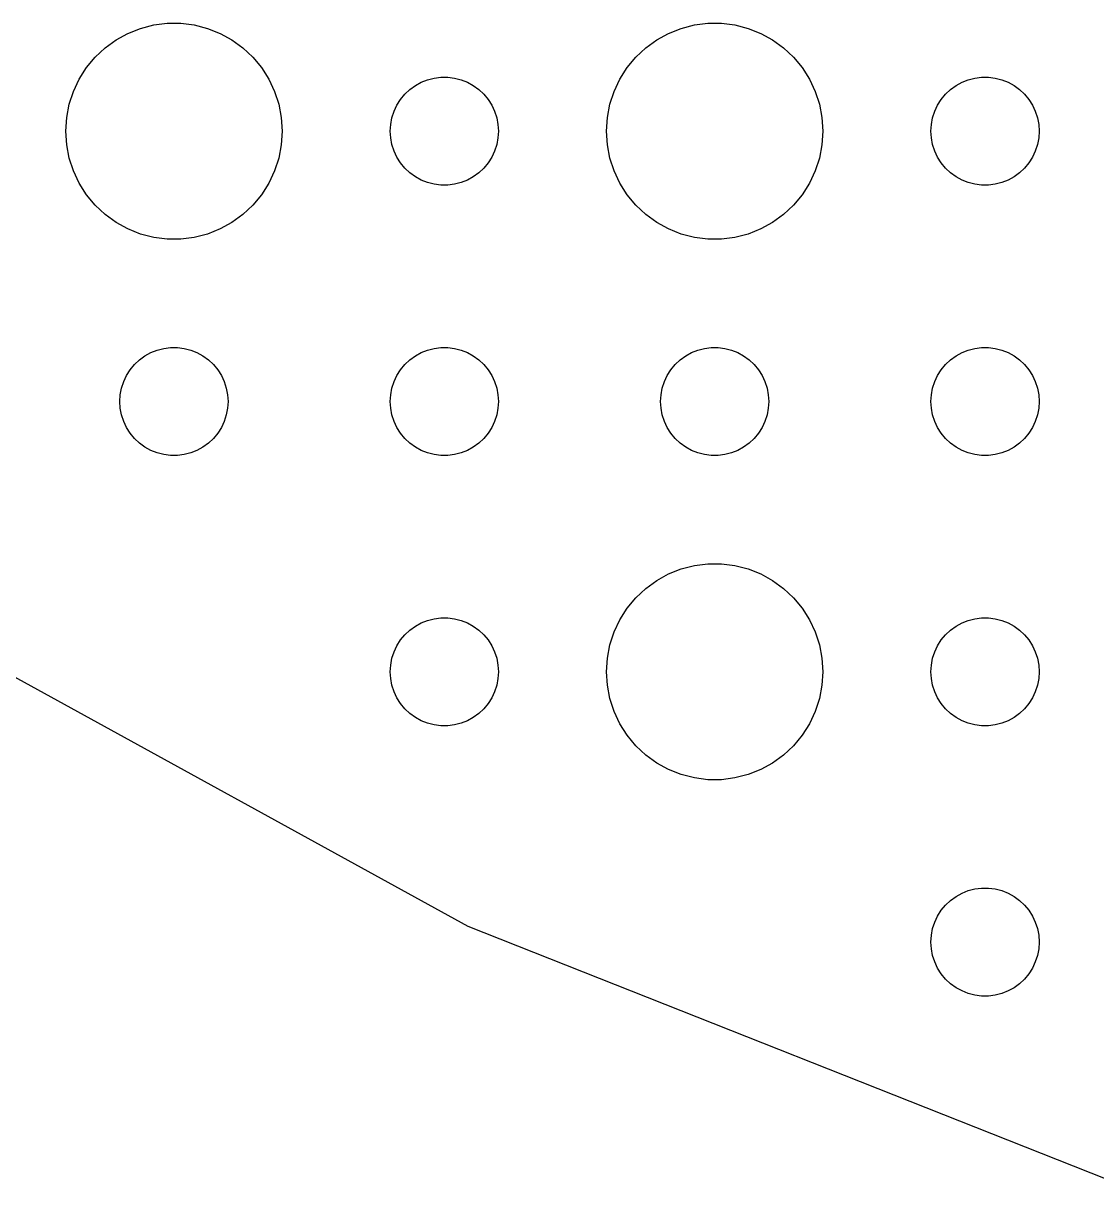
# Model space of a CAD drawing. Header units: metres. Extents: x -157 to 157, y -157 to 157.
# Drawn here: x -79.18 to -49.4, y -149.32 to -117.01 of the extents above; entities that cross this region are included whole.
import ezdxf

# ---------------------------------------------------------------- set-up
doc = ezdxf.new("R2010")
doc.units = ezdxf.units.M

msp = doc.modelspace()

# ---------------------------------------------------------------- linework, layer by layer
for p, q in [((-76.2773, -117.286), (-75.927, -117.147)), ((-75.927, -117.147), (-75.5621, -117.053)), ((-75.5621, -117.053), (-75.1884, -117.006)), ((-75.1884, -117.006), (-74.8116, -117.006)), ((-74.8116, -117.006), (-74.4379, -117.053)), ((-74.4379, -117.053), (-74.073, -117.147)), ((-74.073, -117.147), (-73.7227, -117.286)), ((-61.2773, -117.286), (-60.927, -117.147)), ((-60.927, -117.147), (-60.5621, -117.053)), ((-60.5621, -117.053), (-60.1884, -117.006)), ((-60.1884, -117.006), (-59.8116, -117.006)), ((-59.8116, -117.006), (-59.4379, -117.053)), ((-59.4379, -117.053), (-59.0729, -117.147)), ((-59.0729, -117.147), (-58.7227, -117.286)), ((-76.9123, -117.688), (-76.6075, -117.467)), ((-76.6075, -117.467), (-76.2773, -117.286)), ((-73.7227, -117.286), (-73.3925, -117.467)), ((-73.3925, -117.467), (-73.0877, -117.688)), ((-61.9123, -117.688), (-61.6075, -117.467)), ((-61.6075, -117.467), (-61.2773, -117.286)), ((-58.7227, -117.286), (-58.3925, -117.467)), ((-58.3925, -117.467), (-58.0877, -117.688)), ((-77.1869, -117.946), (-76.9123, -117.688)), ((-73.0877, -117.688), (-72.8131, -117.946)), ((-62.1869, -117.946), (-61.9123, -117.688)), ((-58.0877, -117.688), (-57.8131, -117.946)), ((-77.6289, -118.555), (-77.427, -118.237)), ((-77.427, -118.237), (-77.1869, -117.946)), ((-72.8131, -117.946), (-72.573, -118.237)), ((-72.573, -118.237), (-72.3711, -118.555)), ((-62.6289, -118.555), (-62.427, -118.237)), ((-62.427, -118.237), (-62.1869, -117.946)), ((-57.8131, -117.946), (-57.5729, -118.237)), ((-57.5729, -118.237), (-57.3711, -118.555)), ((-77.7893, -118.896), (-77.6289, -118.555)), ((-72.3711, -118.555), (-72.2107, -118.896)), ((-68.1387, -118.643), (-67.9635, -118.573)), ((-67.9635, -118.573), (-67.7811, -118.527)), ((-67.7811, -118.527), (-67.5942, -118.503)), ((-67.5942, -118.503), (-67.4058, -118.503)), ((-67.4058, -118.503), (-67.2189, -118.527)), ((-67.2189, -118.527), (-67.0365, -118.573)), ((-67.0365, -118.573), (-66.8613, -118.643)), ((-62.7893, -118.896), (-62.6289, -118.555)), ((-57.3711, -118.555), (-57.2107, -118.896)), ((-53.1387, -118.643), (-52.9635, -118.573)), ((-52.9635, -118.573), (-52.7811, -118.527)), ((-52.7811, -118.527), (-52.5942, -118.503)), ((-52.5942, -118.503), (-52.4058, -118.503)), ((-52.4058, -118.503), (-52.2189, -118.527)), ((-52.2189, -118.527), (-52.0365, -118.573)), ((-52.0365, -118.573), (-51.8613, -118.643)), ((-77.9057, -119.254), (-77.7893, -118.896)), ((-72.2107, -118.896), (-72.0943, -119.254)), ((-68.5934, -118.973), (-68.4561, -118.844)), ((-68.4561, -118.844), (-68.3037, -118.734)), ((-68.3037, -118.734), (-68.1387, -118.643)), ((-66.8613, -118.643), (-66.6963, -118.734)), ((-66.6963, -118.734), (-66.5439, -118.844)), ((-66.5439, -118.844), (-66.4065, -118.973)), ((-62.9057, -119.254), (-62.7893, -118.896)), ((-57.2107, -118.896), (-57.0942, -119.254)), ((-53.5934, -118.973), (-53.4561, -118.844)), ((-53.4561, -118.844), (-53.3037, -118.734)), ((-53.3037, -118.734), (-53.1387, -118.643)), ((-51.8613, -118.643), (-51.6963, -118.734)), ((-51.6963, -118.734), (-51.5439, -118.844)), ((-51.5439, -118.844), (-51.4065, -118.973)), ((-68.8145, -119.277), (-68.7135, -119.118)), ((-68.7135, -119.118), (-68.5934, -118.973)), ((-66.4065, -118.973), (-66.2865, -119.118)), ((-66.2865, -119.118), (-66.1855, -119.277)), ((-53.8145, -119.277), (-53.7135, -119.118)), ((-53.7135, -119.118), (-53.5934, -118.973)), ((-51.4065, -118.973), (-51.2865, -119.118)), ((-51.2865, -119.118), (-51.1855, -119.277)), ((-77.9763, -119.624), (-77.9057, -119.254)), ((-72.0943, -119.254), (-72.0237, -119.624)), ((-68.9529, -119.627), (-68.8947, -119.448)), ((-68.8947, -119.448), (-68.8145, -119.277)), ((-66.1855, -119.277), (-66.1053, -119.448)), ((-66.1053, -119.448), (-66.0471, -119.627)), ((-62.9763, -119.624), (-62.9057, -119.254)), ((-57.0942, -119.254), (-57.0237, -119.624)), ((-53.9529, -119.627), (-53.8947, -119.448)), ((-53.8947, -119.448), (-53.8145, -119.277)), ((-51.1855, -119.277), (-51.1053, -119.448)), ((-51.1053, -119.448), (-51.0471, -119.627)), ((-78, -120), (-77.9763, -119.624)), ((-72.0237, -119.624), (-72, -120)), ((-69, -120), (-68.9882, -119.812)), ((-68.9882, -119.812), (-68.9529, -119.627)), ((-66.0471, -119.627), (-66.0118, -119.812)), ((-66.0118, -119.812), (-66, -120)), ((-63, -120), (-62.9763, -119.624)), ((-57.0237, -119.624), (-57, -120)), ((-54, -120), (-53.9882, -119.812)), ((-53.9882, -119.812), (-53.9529, -119.627)), ((-51.0471, -119.627), (-51.0118, -119.812)), ((-51.0118, -119.812), (-51, -120)), ((-77.9763, -120.376), (-78, -120)), ((-72, -120), (-72.0237, -120.376)), ((-68.9882, -120.188), (-69, -120)), ((-68.9529, -120.373), (-68.9882, -120.188)), ((-66.0118, -120.188), (-66.0471, -120.373)), ((-66, -120), (-66.0118, -120.188)), ((-62.9763, -120.376), (-63, -120)), ((-57, -120), (-57.0237, -120.376)), ((-53.9882, -120.188), (-54, -120)), ((-53.9529, -120.373), (-53.9882, -120.188)), ((-51.0118, -120.188), (-51.0471, -120.373)), ((-51, -120), (-51.0118, -120.188)), ((-77.9057, -120.746), (-77.9763, -120.376)), ((-72.0237, -120.376), (-72.0943, -120.746)), ((-68.8947, -120.552), (-68.9529, -120.373)), ((-66.0471, -120.373), (-66.1053, -120.552)), ((-62.9057, -120.746), (-62.9763, -120.376)), ((-57.0237, -120.376), (-57.0942, -120.746)), ((-53.8947, -120.552), (-53.9529, -120.373)), ((-51.0471, -120.373), (-51.1053, -120.552)), ((-77.7893, -121.104), (-77.9057, -120.746)), ((-72.0943, -120.746), (-72.2107, -121.104)), ((-68.8145, -120.723), (-68.8947, -120.552)), ((-68.7135, -120.882), (-68.8145, -120.723)), ((-66.1855, -120.723), (-66.2865, -120.882)), ((-66.1053, -120.552), (-66.1855, -120.723)), ((-62.7893, -121.104), (-62.9057, -120.746)), ((-57.0942, -120.746), (-57.2107, -121.104)), ((-53.8145, -120.723), (-53.8947, -120.552)), ((-53.7135, -120.882), (-53.8145, -120.723)), ((-51.1855, -120.723), (-51.2865, -120.882)), ((-51.1053, -120.552), (-51.1855, -120.723)), ((-77.6289, -121.445), (-77.7893, -121.104)), ((-72.2107, -121.104), (-72.3711, -121.445)), ((-68.5934, -121.027), (-68.7135, -120.882)), ((-68.4561, -121.156), (-68.5934, -121.027)), ((-68.3037, -121.266), (-68.4561, -121.156)), ((-66.5439, -121.156), (-66.6963, -121.266)), ((-66.4065, -121.027), (-66.5439, -121.156)), ((-66.2865, -120.882), (-66.4065, -121.027)), ((-62.6289, -121.445), (-62.7893, -121.104)), ((-57.2107, -121.104), (-57.3711, -121.445)), ((-53.5934, -121.027), (-53.7135, -120.882)), ((-53.4561, -121.156), (-53.5934, -121.027)), ((-53.3037, -121.266), (-53.4561, -121.156)), ((-51.5439, -121.156), (-51.6963, -121.266)), ((-51.4065, -121.027), (-51.5439, -121.156)), ((-51.2865, -120.882), (-51.4065, -121.027)), ((-77.427, -121.763), (-77.6289, -121.445)), ((-72.3711, -121.445), (-72.573, -121.763)), ((-68.1387, -121.357), (-68.3037, -121.266)), ((-67.9635, -121.427), (-68.1387, -121.357)), ((-67.7811, -121.473), (-67.9635, -121.427)), ((-67.5942, -121.497), (-67.7811, -121.473)), ((-67.2189, -121.473), (-67.4058, -121.497)), ((-67.0365, -121.427), (-67.2189, -121.473)), ((-66.8613, -121.357), (-67.0365, -121.427)), ((-66.6963, -121.266), (-66.8613, -121.357)), ((-62.427, -121.763), (-62.6289, -121.445)), ((-57.3711, -121.445), (-57.5729, -121.763)), ((-53.1387, -121.357), (-53.3037, -121.266)), ((-52.9635, -121.427), (-53.1387, -121.357)), ((-52.7811, -121.473), (-52.9635, -121.427)), ((-52.5942, -121.497), (-52.7811, -121.473)), ((-52.2189, -121.473), (-52.4058, -121.497)), ((-52.0365, -121.427), (-52.2189, -121.473)), ((-51.8613, -121.357), (-52.0365, -121.427)), ((-51.6963, -121.266), (-51.8613, -121.357)), ((-77.1869, -122.054), (-77.427, -121.763)), ((-72.573, -121.763), (-72.8131, -122.054)), ((-67.4058, -121.497), (-67.5942, -121.497)), ((-62.1869, -122.054), (-62.427, -121.763)), ((-57.5729, -121.763), (-57.8131, -122.054)), ((-52.4058, -121.497), (-52.5942, -121.497)), ((-76.9123, -122.312), (-77.1869, -122.054)), ((-72.8131, -122.054), (-73.0877, -122.312)), ((-61.9123, -122.312), (-62.1869, -122.054)), ((-57.8131, -122.054), (-58.0877, -122.312)), ((-76.6075, -122.533), (-76.9123, -122.312)), ((-73.0877, -122.312), (-73.3925, -122.533)), ((-61.6075, -122.533), (-61.9123, -122.312)), ((-58.0877, -122.312), (-58.3925, -122.533)), ((-76.2773, -122.714), (-76.6075, -122.533)), ((-75.927, -122.853), (-76.2773, -122.714)), ((-73.7227, -122.714), (-74.073, -122.853)), ((-73.3925, -122.533), (-73.7227, -122.714)), ((-61.2773, -122.714), (-61.6075, -122.533)), ((-60.927, -122.853), (-61.2773, -122.714)), ((-58.7227, -122.714), (-59.0729, -122.853)), ((-58.3925, -122.533), (-58.7227, -122.714)), ((-75.5621, -122.947), (-75.927, -122.853)), ((-75.1884, -122.994), (-75.5621, -122.947)), ((-74.8116, -122.994), (-75.1884, -122.994)), ((-74.4379, -122.947), (-74.8116, -122.994)), ((-74.073, -122.853), (-74.4379, -122.947)), ((-60.5621, -122.947), (-60.927, -122.853)), ((-60.1884, -122.994), (-60.5621, -122.947)), ((-59.8116, -122.994), (-60.1884, -122.994)), ((-59.4379, -122.947), (-59.8116, -122.994)), ((-59.0729, -122.853), (-59.4379, -122.947)), ((-75.2811, -126.027), (-75.0942, -126.003)), ((-75.0942, -126.003), (-74.9058, -126.003)), ((-74.9058, -126.003), (-74.7189, -126.027)), ((-67.7811, -126.027), (-67.5942, -126.003)), ((-67.5942, -126.003), (-67.4058, -126.003)), ((-67.4058, -126.003), (-67.2189, -126.027)), ((-60.2811, -126.027), (-60.0942, -126.003)), ((-60.0942, -126.003), (-59.9058, -126.003)), ((-59.9058, -126.003), (-59.7189, -126.027)), ((-52.7811, -126.027), (-52.5942, -126.003)), ((-52.5942, -126.003), (-52.4058, -126.003)), ((-52.4058, -126.003), (-52.2189, -126.027)), ((-75.9561, -126.344), (-75.8037, -126.234)), ((-75.8037, -126.234), (-75.6387, -126.143)), ((-75.6387, -126.143), (-75.4635, -126.073)), ((-75.4635, -126.073), (-75.2811, -126.027)), ((-74.7189, -126.027), (-74.5365, -126.073)), ((-74.5365, -126.073), (-74.3613, -126.143)), ((-74.3613, -126.143), (-74.1963, -126.234)), ((-74.1963, -126.234), (-74.0439, -126.344)), ((-68.4561, -126.344), (-68.3037, -126.234)), ((-68.3037, -126.234), (-68.1387, -126.143)), ((-68.1387, -126.143), (-67.9635, -126.073)), ((-67.9635, -126.073), (-67.7811, -126.027)), ((-67.2189, -126.027), (-67.0365, -126.073)), ((-67.0365, -126.073), (-66.8613, -126.143)), ((-66.8613, -126.143), (-66.6963, -126.234)), ((-66.6963, -126.234), (-66.5439, -126.344)), ((-60.9561, -126.344), (-60.8037, -126.234)), ((-60.8037, -126.234), (-60.6387, -126.143)), ((-60.6387, -126.143), (-60.4635, -126.073)), ((-60.4635, -126.073), (-60.2811, -126.027)), ((-59.7189, -126.027), (-59.5365, -126.073)), ((-59.5365, -126.073), (-59.3613, -126.143)), ((-59.3613, -126.143), (-59.1963, -126.234)), ((-59.1963, -126.234), (-59.0439, -126.344)), ((-53.4561, -126.344), (-53.3037, -126.234)), ((-53.3037, -126.234), (-53.1387, -126.143)), ((-53.1387, -126.143), (-52.9635, -126.073)), ((-52.9635, -126.073), (-52.7811, -126.027)), ((-52.2189, -126.027), (-52.0365, -126.073)), ((-52.0365, -126.073), (-51.8613, -126.143)), ((-51.8613, -126.143), (-51.6963, -126.234)), ((-51.6963, -126.234), (-51.5439, -126.344)), ((-76.3145, -126.777), (-76.2135, -126.618)), ((-76.2135, -126.618), (-76.0934, -126.473)), ((-76.0934, -126.473), (-75.9561, -126.344)), ((-74.0439, -126.344), (-73.9065, -126.473)), ((-73.9065, -126.473), (-73.7865, -126.618)), ((-73.7865, -126.618), (-73.6855, -126.777)), ((-68.8145, -126.777), (-68.7135, -126.618)), ((-68.7135, -126.618), (-68.5934, -126.473)), ((-68.5934, -126.473), (-68.4561, -126.344)), ((-66.5439, -126.344), (-66.4065, -126.473)), ((-66.4065, -126.473), (-66.2865, -126.618)), ((-66.2865, -126.618), (-66.1855, -126.777)), ((-61.3145, -126.777), (-61.2135, -126.618)), ((-61.2135, -126.618), (-61.0934, -126.473)), ((-61.0934, -126.473), (-60.9561, -126.344)), ((-59.0439, -126.344), (-58.9065, -126.473)), ((-58.9065, -126.473), (-58.7865, -126.618)), ((-58.7865, -126.618), (-58.6855, -126.777)), ((-53.8145, -126.777), (-53.7135, -126.618)), ((-53.7135, -126.618), (-53.5934, -126.473)), ((-53.5934, -126.473), (-53.4561, -126.344)), ((-51.5439, -126.344), (-51.4065, -126.473)), ((-51.4065, -126.473), (-51.2865, -126.618)), ((-51.2865, -126.618), (-51.1855, -126.777)), ((-76.4529, -127.127), (-76.3947, -126.948)), ((-76.3947, -126.948), (-76.3145, -126.777)), ((-73.6855, -126.777), (-73.6053, -126.948)), ((-73.6053, -126.948), (-73.5471, -127.127)), ((-68.9529, -127.127), (-68.8947, -126.948)), ((-68.8947, -126.948), (-68.8145, -126.777)), ((-66.1855, -126.777), (-66.1053, -126.948)), ((-66.1053, -126.948), (-66.0471, -127.127)), ((-61.4529, -127.127), (-61.3947, -126.948)), ((-61.3947, -126.948), (-61.3145, -126.777)), ((-58.6855, -126.777), (-58.6053, -126.948)), ((-58.6053, -126.948), (-58.5471, -127.127)), ((-53.9529, -127.127), (-53.8947, -126.948)), ((-53.8947, -126.948), (-53.8145, -126.777)), ((-51.1855, -126.777), (-51.1053, -126.948)), ((-51.1053, -126.948), (-51.0471, -127.127)), ((-76.4882, -127.312), (-76.4529, -127.127)), ((-73.5471, -127.127), (-73.5118, -127.312)), ((-68.9882, -127.312), (-68.9529, -127.127)), ((-66.0471, -127.127), (-66.0118, -127.312)), ((-61.4882, -127.312), (-61.4529, -127.127)), ((-58.5471, -127.127), (-58.5118, -127.312)), ((-53.9882, -127.312), (-53.9529, -127.127)), ((-51.0471, -127.127), (-51.0118, -127.312)), ((-76.5, -127.5), (-76.4882, -127.312)), ((-76.4882, -127.688), (-76.5, -127.5)), ((-73.5118, -127.312), (-73.5, -127.5)), ((-73.5, -127.5), (-73.5118, -127.688)), ((-69, -127.5), (-68.9882, -127.312)), ((-68.9882, -127.688), (-69, -127.5)), ((-66.0118, -127.312), (-66, -127.5)), ((-66, -127.5), (-66.0118, -127.688)), ((-61.5, -127.5), (-61.4882, -127.312)), ((-61.4882, -127.688), (-61.5, -127.5)), ((-58.5118, -127.312), (-58.5, -127.5)), ((-58.5, -127.5), (-58.5118, -127.688)), ((-54, -127.5), (-53.9882, -127.312)), ((-53.9882, -127.688), (-54, -127.5)), ((-51.0118, -127.312), (-51, -127.5)), ((-51, -127.5), (-51.0118, -127.688)), ((-76.4529, -127.873), (-76.4882, -127.688)), ((-76.3947, -128.052), (-76.4529, -127.873)), ((-73.5471, -127.873), (-73.6053, -128.052)), ((-73.5118, -127.688), (-73.5471, -127.873)), ((-68.9529, -127.873), (-68.9882, -127.688)), ((-68.8947, -128.052), (-68.9529, -127.873)), ((-66.0471, -127.873), (-66.1053, -128.052)), ((-66.0118, -127.688), (-66.0471, -127.873)), ((-61.4529, -127.873), (-61.4882, -127.688)), ((-61.3947, -128.052), (-61.4529, -127.873)), ((-58.5471, -127.873), (-58.6053, -128.052)), ((-58.5118, -127.688), (-58.5471, -127.873)), ((-53.9529, -127.873), (-53.9882, -127.688)), ((-53.8947, -128.052), (-53.9529, -127.873)), ((-51.0471, -127.873), (-51.1053, -128.052)), ((-51.0118, -127.688), (-51.0471, -127.873)), ((-76.3145, -128.223), (-76.3947, -128.052)), ((-76.2135, -128.382), (-76.3145, -128.223)), ((-73.6855, -128.223), (-73.7865, -128.382)), ((-73.6053, -128.052), (-73.6855, -128.223)), ((-68.8145, -128.223), (-68.8947, -128.052)), ((-68.7135, -128.382), (-68.8145, -128.223)), ((-66.1855, -128.223), (-66.2865, -128.382)), ((-66.1053, -128.052), (-66.1855, -128.223)), ((-61.3145, -128.223), (-61.3947, -128.052)), ((-61.2135, -128.382), (-61.3145, -128.223)), ((-58.6855, -128.223), (-58.7865, -128.382)), ((-58.6053, -128.052), (-58.6855, -128.223)), ((-53.8145, -128.223), (-53.8947, -128.052)), ((-53.7135, -128.382), (-53.8145, -128.223)), ((-51.1855, -128.223), (-51.2865, -128.382)), ((-51.1053, -128.052), (-51.1855, -128.223)), ((-76.0934, -128.527), (-76.2135, -128.382)), ((-75.9561, -128.656), (-76.0934, -128.527)), ((-73.9065, -128.527), (-74.0439, -128.656)), ((-73.7865, -128.382), (-73.9065, -128.527)), ((-68.5934, -128.527), (-68.7135, -128.382)), ((-68.4561, -128.656), (-68.5934, -128.527)), ((-66.4065, -128.527), (-66.5439, -128.656)), ((-66.2865, -128.382), (-66.4065, -128.527)), ((-61.0934, -128.527), (-61.2135, -128.382)), ((-60.9561, -128.656), (-61.0934, -128.527)), ((-58.9065, -128.527), (-59.0439, -128.656)), ((-58.7865, -128.382), (-58.9065, -128.527)), ((-53.5934, -128.527), (-53.7135, -128.382)), ((-53.4561, -128.656), (-53.5934, -128.527)), ((-51.4065, -128.527), (-51.5439, -128.656)), ((-51.2865, -128.382), (-51.4065, -128.527)), ((-75.8037, -128.766), (-75.9561, -128.656)), ((-75.6387, -128.857), (-75.8037, -128.766)), ((-75.4635, -128.927), (-75.6387, -128.857)), ((-74.3613, -128.857), (-74.5365, -128.927)), ((-74.1963, -128.766), (-74.3613, -128.857)), ((-74.0439, -128.656), (-74.1963, -128.766)), ((-68.3037, -128.766), (-68.4561, -128.656)), ((-68.1387, -128.857), (-68.3037, -128.766)), ((-67.9635, -128.927), (-68.1387, -128.857)), ((-66.8613, -128.857), (-67.0365, -128.927)), ((-66.6963, -128.766), (-66.8613, -128.857)), ((-66.5439, -128.656), (-66.6963, -128.766)), ((-60.8037, -128.766), (-60.9561, -128.656)), ((-60.6387, -128.857), (-60.8037, -128.766)), ((-60.4635, -128.927), (-60.6387, -128.857)), ((-59.3613, -128.857), (-59.5365, -128.927)), ((-59.1963, -128.766), (-59.3613, -128.857)), ((-59.0439, -128.656), (-59.1963, -128.766)), ((-53.3037, -128.766), (-53.4561, -128.656)), ((-53.1387, -128.857), (-53.3037, -128.766)), ((-52.9635, -128.927), (-53.1387, -128.857)), ((-51.8613, -128.857), (-52.0365, -128.927)), ((-51.6963, -128.766), (-51.8613, -128.857)), ((-51.5439, -128.656), (-51.6963, -128.766)), ((-75.2811, -128.973), (-75.4635, -128.927)), ((-75.0942, -128.997), (-75.2811, -128.973)), ((-74.9058, -128.997), (-75.0942, -128.997)), ((-74.7189, -128.973), (-74.9058, -128.997)), ((-74.5365, -128.927), (-74.7189, -128.973)), ((-67.7811, -128.973), (-67.9635, -128.927)), ((-67.5942, -128.997), (-67.7811, -128.973)), ((-67.4058, -128.997), (-67.5942, -128.997)), ((-67.2189, -128.973), (-67.4058, -128.997)), ((-67.0365, -128.927), (-67.2189, -128.973)), ((-60.2811, -128.973), (-60.4635, -128.927)), ((-60.0942, -128.997), (-60.2811, -128.973)), ((-59.9058, -128.997), (-60.0942, -128.997)), ((-59.7189, -128.973), (-59.9058, -128.997)), ((-59.5365, -128.927), (-59.7189, -128.973)), ((-52.7811, -128.973), (-52.9635, -128.927)), ((-52.5942, -128.997), (-52.7811, -128.973)), ((-52.4058, -128.997), (-52.5942, -128.997)), ((-52.2189, -128.973), (-52.4058, -128.997)), ((-52.0365, -128.927), (-52.2189, -128.973)), ((-61.2773, -132.286), (-60.927, -132.147)), ((-60.927, -132.147), (-60.5621, -132.053)), ((-60.5621, -132.053), (-60.1884, -132.006)), ((-60.1884, -132.006), (-59.8116, -132.006)), ((-59.8116, -132.006), (-59.4379, -132.053)), ((-59.4379, -132.053), (-59.0729, -132.147)), ((-59.0729, -132.147), (-58.7227, -132.286)), ((-61.9123, -132.688), (-61.6075, -132.467)), ((-61.6075, -132.467), (-61.2773, -132.286)), ((-58.7227, -132.286), (-58.3925, -132.467)), ((-58.3925, -132.467), (-58.0877, -132.688)), ((-84.1248, -132.559), (-66.8474, -142.058)), ((-62.1869, -132.946), (-61.9123, -132.688)), ((-58.0877, -132.688), (-57.8131, -132.946)), ((-62.427, -133.237), (-62.1869, -132.946)), ((-57.8131, -132.946), (-57.5729, -133.237)), ((-62.6289, -133.555), (-62.427, -133.237)), ((-57.5729, -133.237), (-57.3711, -133.555)), ((-68.4561, -133.844), (-68.3037, -133.734)), ((-68.3037, -133.734), (-68.1387, -133.643)), ((-68.1387, -133.643), (-67.9635, -133.573)), ((-67.9635, -133.573), (-67.7811, -133.527)), ((-67.7811, -133.527), (-67.5942, -133.503)), ((-67.5942, -133.503), (-67.4058, -133.503)), ((-67.4058, -133.503), (-67.2189, -133.527)), ((-67.2189, -133.527), (-67.0365, -133.573)), ((-67.0365, -133.573), (-66.8613, -133.643)), ((-66.8613, -133.643), (-66.6963, -133.734)), ((-66.6963, -133.734), (-66.5439, -133.844)), ((-62.7893, -133.896), (-62.6289, -133.555)), ((-57.3711, -133.555), (-57.2107, -133.896)), ((-53.4561, -133.844), (-53.3037, -133.734)), ((-53.3037, -133.734), (-53.1387, -133.643)), ((-53.1387, -133.643), (-52.9635, -133.573)), ((-52.9635, -133.573), (-52.7811, -133.527)), ((-52.7811, -133.527), (-52.5942, -133.503)), ((-52.5942, -133.503), (-52.4058, -133.503)), ((-52.4058, -133.503), (-52.2189, -133.527)), ((-52.2189, -133.527), (-52.0365, -133.573)), ((-52.0365, -133.573), (-51.8613, -133.643)), ((-51.8613, -133.643), (-51.6963, -133.734)), ((-51.6963, -133.734), (-51.5439, -133.844)), ((-68.7135, -134.118), (-68.5934, -133.973)), ((-68.5934, -133.973), (-68.4561, -133.844)), ((-66.5439, -133.844), (-66.4065, -133.973)), ((-66.4065, -133.973), (-66.2865, -134.118)), ((-62.9057, -134.254), (-62.7893, -133.896)), ((-57.2107, -133.896), (-57.0942, -134.254)), ((-53.7135, -134.118), (-53.5934, -133.973)), ((-53.5934, -133.973), (-53.4561, -133.844)), ((-51.5439, -133.844), (-51.4065, -133.973)), ((-51.4065, -133.973), (-51.2865, -134.118)), ((-68.8947, -134.448), (-68.8145, -134.277)), ((-68.8145, -134.277), (-68.7135, -134.118)), ((-66.2865, -134.118), (-66.1855, -134.277)), ((-66.1855, -134.277), (-66.1053, -134.448)), ((-62.9763, -134.624), (-62.9057, -134.254)), ((-57.0942, -134.254), (-57.0237, -134.624)), ((-53.8947, -134.448), (-53.8145, -134.277)), ((-53.8145, -134.277), (-53.7135, -134.118)), ((-51.2865, -134.118), (-51.1855, -134.277)), ((-51.1855, -134.277), (-51.1053, -134.448)), ((-68.9882, -134.812), (-68.9529, -134.627)), ((-68.9529, -134.627), (-68.8947, -134.448)), ((-66.1053, -134.448), (-66.0471, -134.627)), ((-66.0471, -134.627), (-66.0118, -134.812)), ((-63, -135), (-62.9763, -134.624)), ((-57.0237, -134.624), (-57, -135)), ((-53.9882, -134.812), (-53.9529, -134.627)), ((-53.9529, -134.627), (-53.8947, -134.448)), ((-51.1053, -134.448), (-51.0471, -134.627)), ((-51.0471, -134.627), (-51.0118, -134.812)), ((-69, -135), (-68.9882, -134.812)), ((-68.9882, -135.188), (-69, -135)), ((-66.0118, -134.812), (-66, -135)), ((-66, -135), (-66.0118, -135.188)), ((-62.9763, -135.376), (-63, -135)), ((-57, -135), (-57.0237, -135.376)), ((-54, -135), (-53.9882, -134.812)), ((-53.9882, -135.188), (-54, -135)), ((-51.0118, -134.812), (-51, -135)), ((-51, -135), (-51.0118, -135.188)), ((-68.9529, -135.373), (-68.9882, -135.188)), ((-68.8947, -135.552), (-68.9529, -135.373)), ((-66.0471, -135.373), (-66.1053, -135.552)), ((-66.0118, -135.188), (-66.0471, -135.373)), ((-62.9057, -135.746), (-62.9763, -135.376)), ((-57.0237, -135.376), (-57.0942, -135.746)), ((-53.9529, -135.373), (-53.9882, -135.188)), ((-53.8947, -135.552), (-53.9529, -135.373)), ((-51.0471, -135.373), (-51.1053, -135.552)), ((-51.0118, -135.188), (-51.0471, -135.373)), ((-68.8145, -135.723), (-68.8947, -135.552)), ((-66.1053, -135.552), (-66.1855, -135.723)), ((-53.8145, -135.723), (-53.8947, -135.552)), ((-51.1053, -135.552), (-51.1855, -135.723)), ((-68.7135, -135.882), (-68.8145, -135.723)), ((-68.5934, -136.027), (-68.7135, -135.882)), ((-66.2865, -135.882), (-66.4065, -136.027)), ((-66.1855, -135.723), (-66.2865, -135.882)), ((-62.7893, -136.104), (-62.9057, -135.746)), ((-57.0942, -135.746), (-57.2107, -136.104)), ((-53.7135, -135.882), (-53.8145, -135.723)), ((-53.5934, -136.027), (-53.7135, -135.882)), ((-51.2865, -135.882), (-51.4065, -136.027)), ((-51.1855, -135.723), (-51.2865, -135.882)), ((-68.4561, -136.156), (-68.5934, -136.027)), ((-68.3037, -136.266), (-68.4561, -136.156)), ((-68.1387, -136.357), (-68.3037, -136.266)), ((-66.6963, -136.266), (-66.8613, -136.357)), ((-66.5439, -136.156), (-66.6963, -136.266)), ((-66.4065, -136.027), (-66.5439, -136.156)), ((-62.6289, -136.445), (-62.7893, -136.104)), ((-57.2107, -136.104), (-57.3711, -136.445)), ((-53.4561, -136.156), (-53.5934, -136.027)), ((-53.3037, -136.266), (-53.4561, -136.156)), ((-53.1387, -136.357), (-53.3037, -136.266)), ((-51.6963, -136.266), (-51.8613, -136.357)), ((-51.5439, -136.156), (-51.6963, -136.266)), ((-51.4065, -136.027), (-51.5439, -136.156)), ((-67.9635, -136.427), (-68.1387, -136.357)), ((-67.7811, -136.473), (-67.9635, -136.427)), ((-67.5942, -136.497), (-67.7811, -136.473)), ((-67.4058, -136.497), (-67.5942, -136.497)), ((-67.2189, -136.473), (-67.4058, -136.497)), ((-67.0365, -136.427), (-67.2189, -136.473)), ((-66.8613, -136.357), (-67.0365, -136.427)), ((-62.427, -136.763), (-62.6289, -136.445)), ((-57.3711, -136.445), (-57.5729, -136.763)), ((-52.9635, -136.427), (-53.1387, -136.357)), ((-52.7811, -136.473), (-52.9635, -136.427)), ((-52.5942, -136.497), (-52.7811, -136.473)), ((-52.4058, -136.497), (-52.5942, -136.497)), ((-52.2189, -136.473), (-52.4058, -136.497)), ((-52.0365, -136.427), (-52.2189, -136.473)), ((-51.8613, -136.357), (-52.0365, -136.427)), ((-62.1869, -137.054), (-62.427, -136.763)), ((-57.5729, -136.763), (-57.8131, -137.054)), ((-61.9123, -137.312), (-62.1869, -137.054)), ((-61.6075, -137.533), (-61.9123, -137.312)), ((-58.0877, -137.312), (-58.3925, -137.533)), ((-57.8131, -137.054), (-58.0877, -137.312)), ((-61.2773, -137.714), (-61.6075, -137.533)), ((-58.3925, -137.533), (-58.7227, -137.714)), ((-60.927, -137.853), (-61.2773, -137.714)), ((-60.5621, -137.947), (-60.927, -137.853)), ((-60.1884, -137.994), (-60.5621, -137.947)), ((-59.4379, -137.947), (-59.8116, -137.994)), ((-59.0729, -137.853), (-59.4379, -137.947)), ((-58.7227, -137.714), (-59.0729, -137.853)), ((-59.8116, -137.994), (-60.1884, -137.994)), ((-53.3037, -141.234), (-53.1387, -141.143)), ((-53.1387, -141.143), (-52.9635, -141.073)), ((-52.9635, -141.073), (-52.7811, -141.027)), ((-52.7811, -141.027), (-52.5942, -141.003)), ((-52.5942, -141.003), (-52.4058, -141.003)), ((-52.4058, -141.003), (-52.2189, -141.027)), ((-52.2189, -141.027), (-52.0365, -141.073)), ((-52.0365, -141.073), (-51.8613, -141.143)), ((-51.8613, -141.143), (-51.6963, -141.234)), ((-53.7135, -141.618), (-53.5934, -141.473)), ((-53.5934, -141.473), (-53.4561, -141.344)), ((-53.4561, -141.344), (-53.3037, -141.234)), ((-51.6963, -141.234), (-51.5439, -141.344)), ((-51.5439, -141.344), (-51.4065, -141.473)), ((-51.4065, -141.473), (-51.2865, -141.618)), ((-53.8947, -141.948), (-53.8145, -141.777)), ((-53.8145, -141.777), (-53.7135, -141.618)), ((-51.2865, -141.618), (-51.1855, -141.777)), ((-51.1855, -141.777), (-51.1053, -141.948)), ((-66.8474, -142.058), (-48.5157, -149.316)), ((-53.9882, -142.312), (-53.9529, -142.127)), ((-53.9529, -142.127), (-53.8947, -141.948)), ((-51.1053, -141.948), (-51.0471, -142.127)), ((-51.0471, -142.127), (-51.0118, -142.312)), ((-54, -142.5), (-53.9882, -142.312)), ((-51.0118, -142.312), (-51, -142.5)), ((-53.9882, -142.688), (-54, -142.5)), ((-53.9529, -142.873), (-53.9882, -142.688)), ((-51.0118, -142.688), (-51.0471, -142.873)), ((-51, -142.5), (-51.0118, -142.688)), ((-53.8947, -143.052), (-53.9529, -142.873)), ((-53.8145, -143.223), (-53.8947, -143.052)), ((-51.1053, -143.052), (-51.1855, -143.223)), ((-51.0471, -142.873), (-51.1053, -143.052)), ((-53.7135, -143.382), (-53.8145, -143.223)), ((-53.5934, -143.527), (-53.7135, -143.382)), ((-51.2865, -143.382), (-51.4065, -143.527)), ((-51.1855, -143.223), (-51.2865, -143.382)), ((-53.4561, -143.656), (-53.5934, -143.527)), ((-53.3037, -143.766), (-53.4561, -143.656)), ((-53.1387, -143.857), (-53.3037, -143.766)), ((-51.6963, -143.766), (-51.8613, -143.857)), ((-51.5439, -143.656), (-51.6963, -143.766)), ((-51.4065, -143.527), (-51.5439, -143.656)), ((-52.9635, -143.927), (-53.1387, -143.857)), ((-52.7811, -143.973), (-52.9635, -143.927)), ((-52.5942, -143.997), (-52.7811, -143.973)), ((-52.4058, -143.997), (-52.5942, -143.997)), ((-52.2189, -143.973), (-52.4058, -143.997)), ((-52.0365, -143.927), (-52.2189, -143.973)), ((-51.8613, -143.857), (-52.0365, -143.927))]:
    msp.add_line(p, q)

doc.saveas('drawing.dxf')
